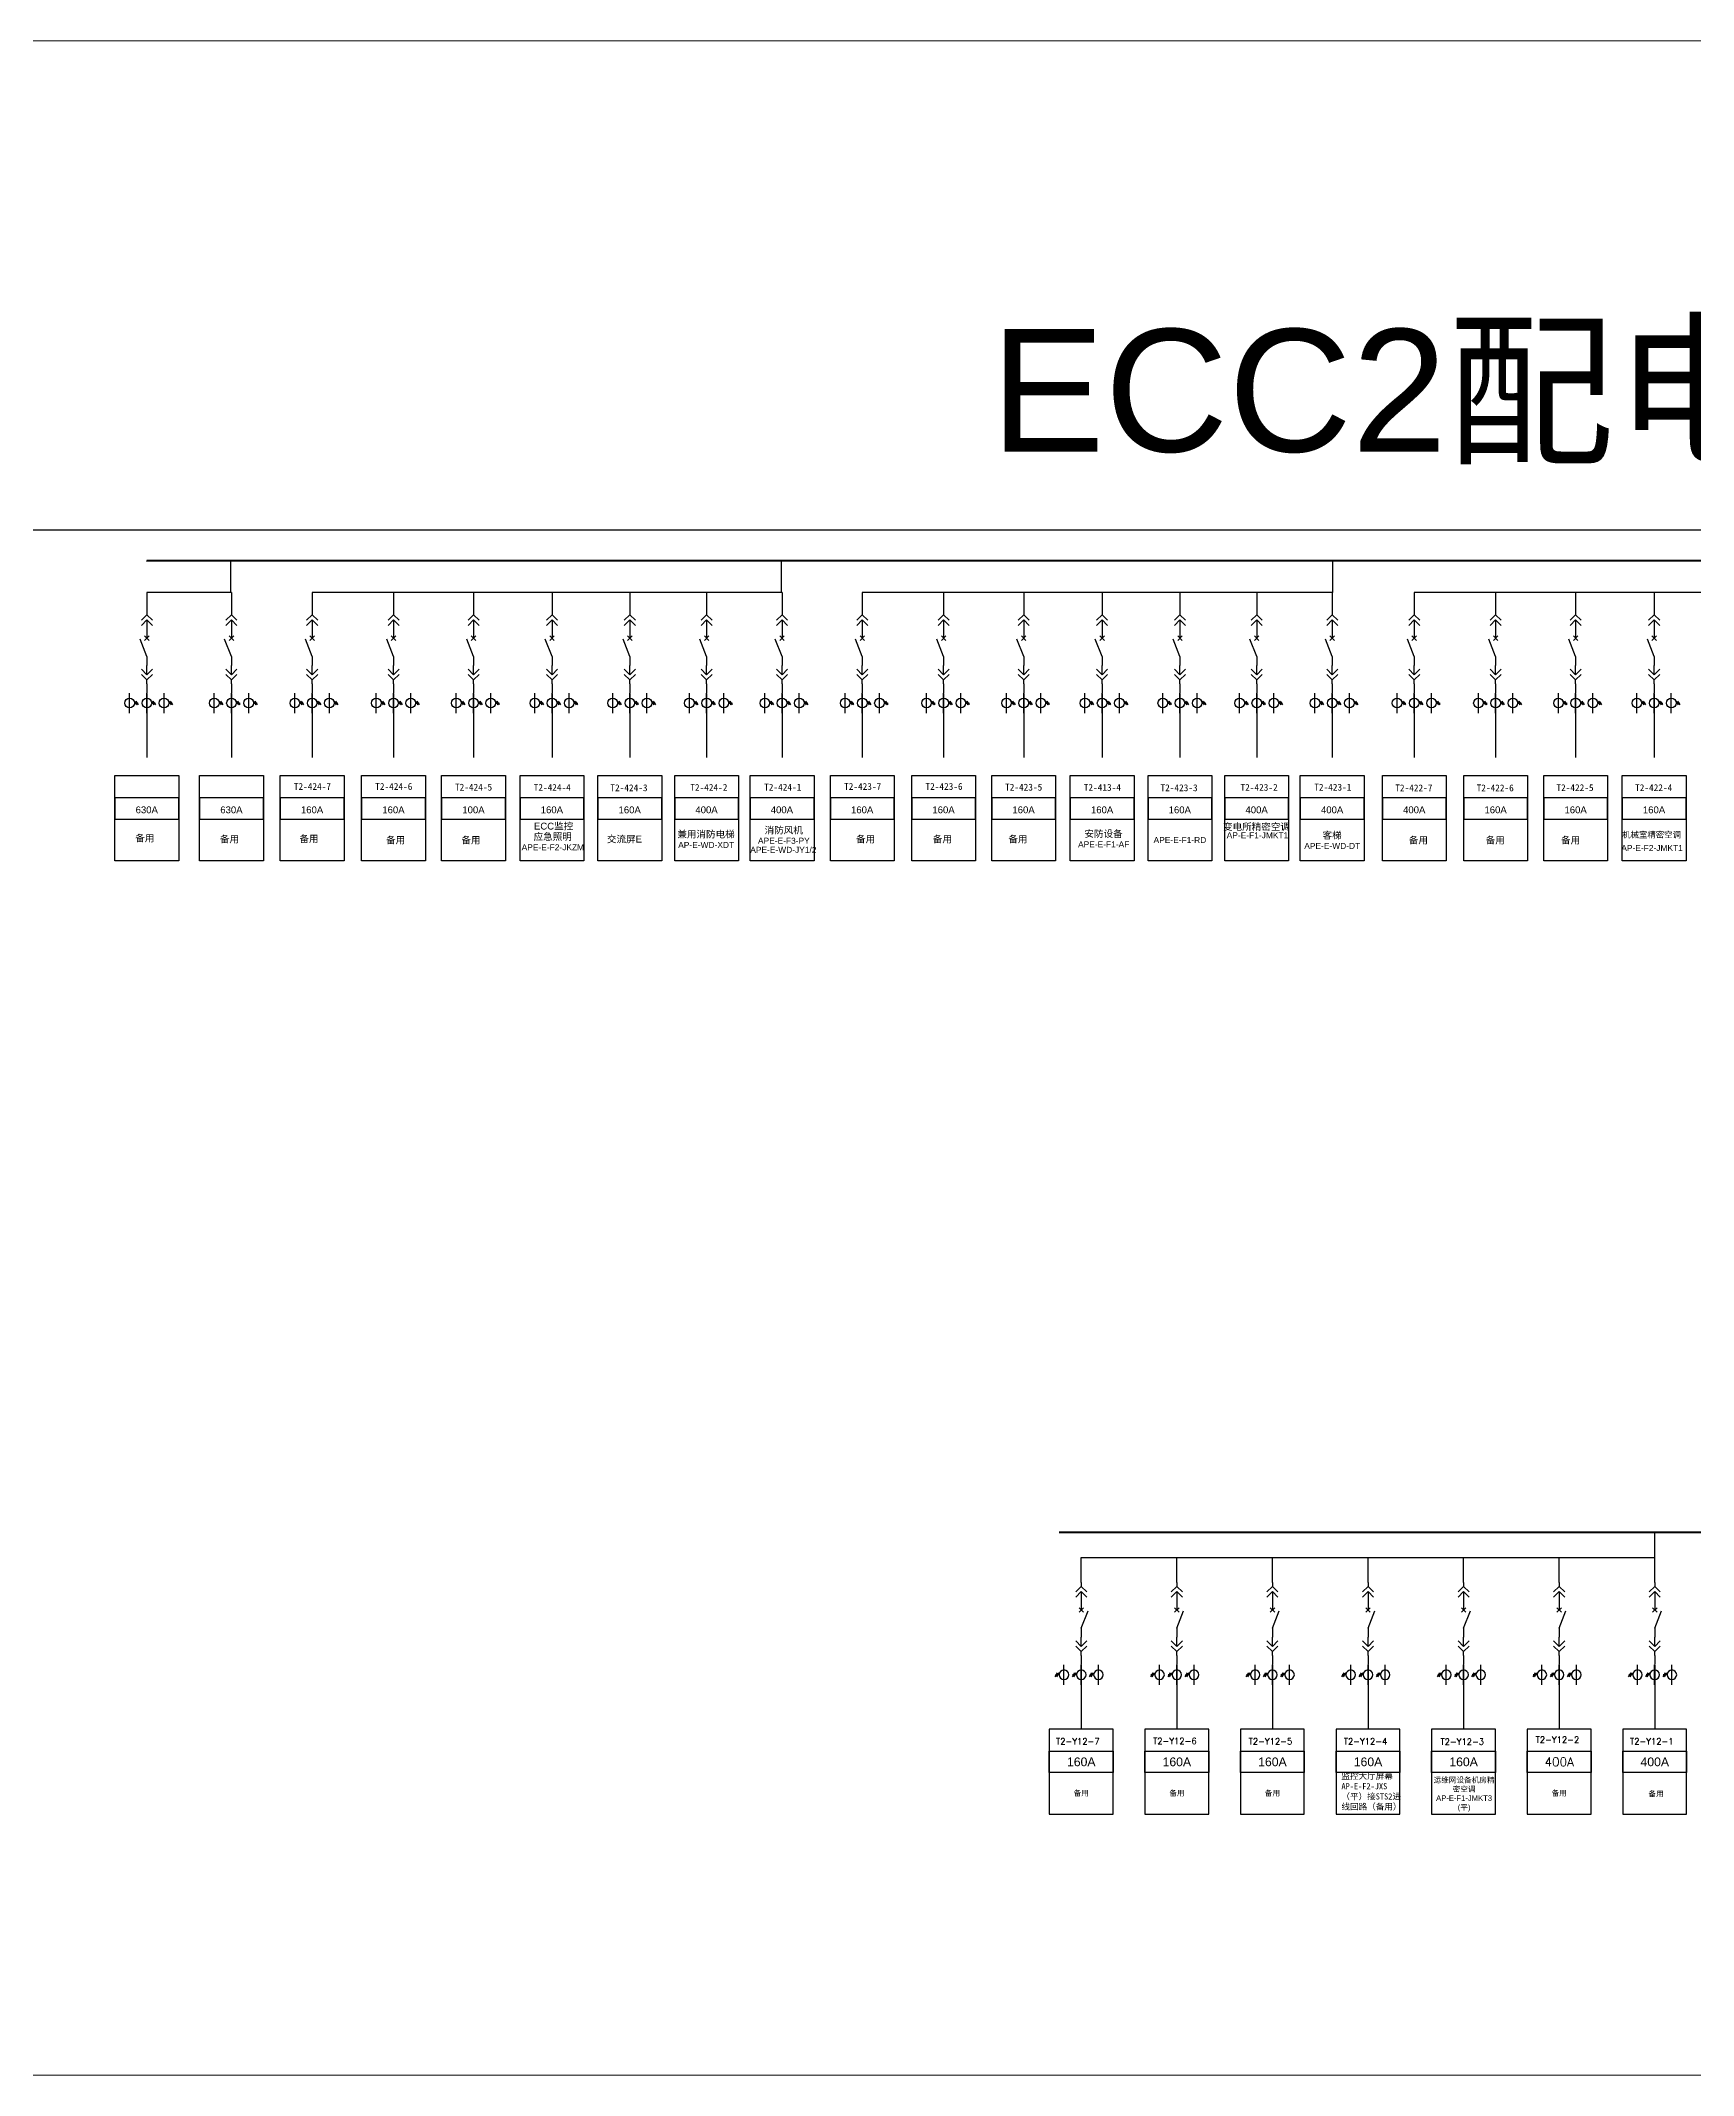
# Model space of a CAD drawing. Header units: millimetres. Extents: x -3460 to -460, y 6070 to 9130.
# Drawn here: x -1710.9 to -1576, y 8706.8 to 8872.8 of the extents above; entities that cross this region are included whole.
import ezdxf
from ezdxf.enums import TextEntityAlignment as Align

# ---------------------------------------------------------------- set-up
doc = ezdxf.new("R2010")
doc.units = ezdxf.units.MM
doc.header["$LTSCALE"] = 1000
doc.header["$MEASUREMENT"] = 0
doc.layers.add('MiniCADLayer', color=7, linetype='Continuous', lineweight=20)
doc.styles.add('_txtstyle_0.50_0_0', font='txt.shx', dxfattribs={"height": 0.5, "bigfont": 'hztxt.shx'})
doc.styles.add('_txtstyle_0.56_0_0', font='simsun.ttc', dxfattribs={"height": 0.556875})
doc.styles.add('_txtstyle_0.71_0_0', font='txt.shx', dxfattribs={"height": 0.7128, "bigfont": 'hztxt.shx'})
doc.styles.get("Standard").update_dxf_attribs({"font": 'arial.ttf'})

# ---------------------------------------------------------------- blocks, each defined once
blk = doc.blocks.new('DYDQAA03')
at = {"color": 0}
for points in [[(0, 0), (0, -1.5)], [(-2.12, -3.62), (0, -1.5)], [(-2.12, -5.62), (0, -3.5)], [(2.12, -3.62), (0, -1.5)], [(2.12, -5.62), (0, -3.5)], [(0, -3.5), (0, -7)]]:
    blk.add_lwpolyline(points, dxfattribs=at)
blk = doc.blocks.new('DYDQAA09')
at = {"color": 0}
blk.add_lwpolyline([(0, 0), (0, -3.5)], dxfattribs=at)
blk.add_lwpolyline([(0, 0), (0, -3.5)], dxfattribs=at)
blk.add_lwpolyline([(0, 0), (0, -3.5)], dxfattribs=at)
blk.add_lwpolyline([(0, 0), (0, -3.5)], dxfattribs=at)
blk.add_lwpolyline([(0, 0), (0, -3.5)], dxfattribs=at)
blk.add_lwpolyline([(0, 0), (0, -3.5)], dxfattribs=at)
blk.add_lwpolyline([(0, 0), (0, -3.5)], dxfattribs=at)
blk.add_lwpolyline([(0, 0), (0, -3.5)], dxfattribs=at)
blk.add_lwpolyline([(0, 0), (0, -3.5)], dxfattribs=at)
blk = doc.blocks.new('DYDQ0201')
at = {"color": 0}
for points in [[(0.86, -0.86), (-0.86, 0.86)], [(-0.86, -0.86), (0.86, 0.86)], [(0, -7), (-2.61, -0.37)]]:
    blk.add_lwpolyline(points, dxfattribs=at)
blk = doc.blocks.new('DYDQAA04')
at = {"color": 0}
for points in [[(0, -3.5), (0, 0)], [(-2.12, -1.38), (0, -3.5)], [(-2.12, -3.38), (0, -5.5)], [(2.12, -1.38), (0, -3.5)], [(2.12, -3.38), (0, -5.5)], [(0, -7), (0, -5.5)]]:
    blk.add_lwpolyline(points, dxfattribs=at)
blk = doc.blocks.new('DYDQAA05')
at = {"color": 0}
blk.add_lwpolyline([(0, 0), (0, -7)], dxfattribs=at)
blk = doc.blocks.new('A$C03DD39B5')
for p, q in [((417, 475), (283, 392)), ((417, 422), (283, 339)), ((350, 333), (350, 467))]:
    blk.add_line(p, q)
blk.add_lwpolyline([(700, 167), (0, 167)])
blk.add_circle((350, 167), 167)

msp = doc.modelspace()

# ---------------------------------------------------------------- linework, layer by layer
at = {"color": 6, "lineweight": 30, "ltscale": 0.005884}
msp.add_line((-1917.74, 8832.91, -4888.34), (-1514.43, 8832.91, -4888.34), dxfattribs=at)
for p, q in [((-1695.36, 8827.79, 3480.17), (-1695.36, 8830.37, 4863.45)), ((-1650.43, 8827.79, 3480.17), (-1650.43, 8830.37, 4863.45)), ((-1605.45, 8827.79, 3480.17), (-1605.45, 8830.37, 4863.45)), ((-1695.32, 8827.79, 3480.17), (-1702.22, 8827.79, 3480.17)), ((-1650.39, 8827.79, 3480.17), (-1688.73, 8827.79, 3480.17)), ((-1605.49, 8827.79, 3480.17), (-1643.84, 8827.79, 3480.17)), ((-1560.45, 8827.79, 3480.17), (-1598.8, 8827.79, 3480.17)), ((-1702.22, 8819.55, -230.85), (-1702.22, 8817.91, -230.85)), ((-1695.32, 8819.55, 5681.39), (-1695.32, 8817.91, 5681.39)), ((-1688.73, 8819.55, 5681.39), (-1688.73, 8817.91, 5681.39)), ((-1682.09, 8819.55, 5681.39), (-1682.09, 8817.91, 5681.39)), ((-1675.56, 8819.55, 5681.39), (-1675.56, 8817.91, 5681.39)), ((-1669.16, 8819.55, 5681.39), (-1669.16, 8817.91, 5681.39)), ((-1662.81, 8819.55, 5681.39), (-1662.81, 8817.91, 5681.39)), ((-1656.54, 8819.55, 5681.39), (-1656.54, 8817.91, 5681.39)), ((-1650.39, 8819.55, 5681.39), (-1650.39, 8817.91, 5681.39)), ((-1643.84, 8819.55, 5681.39), (-1643.84, 8817.91, 5681.39)), ((-1637.2, 8819.55, 5681.39), (-1637.2, 8817.91, 5681.39)), ((-1630.67, 8819.55, 5681.39), (-1630.67, 8817.91, 5681.39)), ((-1624.27, 8819.55, 5681.39), (-1624.27, 8817.91, 5681.39)), ((-1617.92, 8819.55, 5681.39), (-1617.92, 8817.91, 5681.39)), ((-1611.65, 8819.55, 5681.39), (-1611.65, 8817.91, 5681.39)), ((-1605.49, 8819.55, 5681.39), (-1605.49, 8817.91, 5681.39)), ((-1598.8, 8819.55, 5681.39), (-1598.8, 8817.91, 5681.39)), ((-1592.16, 8819.55, 5681.39), (-1592.16, 8817.91, 5681.39)), ((-1585.63, 8819.55, 5681.39), (-1585.63, 8817.91, 5681.39)), ((-1579.22, 8819.55, 5681.39), (-1579.22, 8817.91, 5681.39)), ((-1702.22, 8817.91, -230.85), (-1702.22, 8814.34, -230.85)), ((-1695.32, 8817.91, 5681.39), (-1695.32, 8814.34, 5681.39)), ((-1688.73, 8817.91, 5681.39), (-1688.73, 8814.34, 5681.39)), ((-1682.09, 8817.91, 5681.39), (-1682.09, 8814.34, 5681.39)), ((-1675.56, 8817.91, 5681.39), (-1675.56, 8814.34, 5681.39)), ((-1669.16, 8817.91, 5681.39), (-1669.16, 8814.34, 5681.39)), ((-1662.81, 8817.91, 5681.39), (-1662.81, 8814.34, 5681.39)), ((-1656.54, 8817.91, 5681.39), (-1656.54, 8814.34, 5681.39)), ((-1650.39, 8817.91, 5681.39), (-1650.39, 8814.34, 5681.39)), ((-1643.84, 8817.91, 5681.39), (-1643.84, 8814.34, 5681.39)), ((-1637.2, 8817.91, 5681.39), (-1637.2, 8814.34, 5681.39)), ((-1630.67, 8817.91, 5681.39), (-1630.67, 8814.34, 5681.39)), ((-1624.27, 8817.91, 5681.39), (-1624.27, 8814.34, 5681.39)), ((-1617.92, 8817.91, 5681.39), (-1617.92, 8814.34, 5681.39)), ((-1611.65, 8817.91, 5681.39), (-1611.65, 8814.34, 5681.39)), ((-1605.49, 8817.91, 5681.39), (-1605.49, 8814.34, 5681.39)), ((-1598.8, 8817.91, 5681.39), (-1598.8, 8814.34, 5681.39)), ((-1592.16, 8817.91, 5681.39), (-1592.16, 8814.34, 5681.39)), ((-1585.63, 8817.91, 5681.39), (-1585.63, 8814.34, 5681.39)), ((-1579.22, 8817.91, 5681.39), (-1579.22, 8814.34, 5681.39)), ((-1579.17, 8747.02, -3091.03), (-1579.17, 8751.09, -1707.75)), ((-1625.97, 8749.05, 1750.46), (-1618.17, 8749.05, 1058.81)), ((-1625.97, 8747.02, 1750.46), (-1625.97, 8749.05, 1750.46)), ((-1618.17, 8749.05, 1058.81), (-1610.37, 8749.05, 367.17)), ((-1618.17, 8747.02, 1058.81), (-1618.17, 8749.05, 1058.81)), ((-1610.37, 8749.05, 367.17), (-1602.57, 8749.05, -324.47)), ((-1610.37, 8747.02, 367.17), (-1610.37, 8749.05, 367.17)), ((-1602.57, 8749.05, -324.47), (-1594.77, 8749.05, -1016.11)), ((-1602.57, 8747.02, -324.47), (-1602.57, 8749.05, -324.47)), ((-1594.77, 8749.05, -1016.11), (-1586.97, 8749.05, -1707.75)), ((-1594.77, 8747.02, -1016.11), (-1594.77, 8749.05, -1016.11)), ((-1586.97, 8749.05, -1707.75), (-1579.17, 8749.05, -2399.39)), ((-1586.97, 8747.02, -1707.75), (-1586.97, 8749.05, -1707.75)), ((-1625.97, 8740.27, 3951.68), (-1625.97, 8738.63, 3951.68)), ((-1618.17, 8740.27, 3260.04), (-1618.17, 8738.63, 3260.04)), ((-1610.37, 8740.27, 2568.4), (-1610.37, 8738.63, 2568.4)), ((-1602.57, 8740.27, 1876.76), (-1602.57, 8738.63, 1876.76)), ((-1594.77, 8740.27, 1185.11), (-1594.77, 8738.63, 1185.11)), ((-1586.97, 8740.27, 493.47), (-1586.97, 8738.63, 493.47)), ((-1579.17, 8740.27, -889.81), (-1579.17, 8738.63, -889.81)), ((-1625.97, 8738.63, 3951.68), (-1625.97, 8735.06, 3951.68)), ((-1618.17, 8738.63, 3260.04), (-1618.17, 8735.06, 3260.04)), ((-1610.37, 8738.63, 2568.4), (-1610.37, 8735.06, 2568.4)), ((-1602.57, 8738.63, 1876.76), (-1602.57, 8735.06, 1876.76)), ((-1594.77, 8738.63, 1185.11), (-1594.77, 8735.06, 1185.11)), ((-1586.97, 8738.63, 493.47), (-1586.97, 8735.06, 493.47)), ((-1579.17, 8738.63, -889.81), (-1579.17, 8735.06, -889.81))]:
    msp.add_line(p, q)
at = {"color": 1, "lineweight": 40}
msp.add_line((-1520.18, 8751.09, -1707.75), (-1627.78, 8751.09, -1707.75), dxfattribs=at)
at = {"color": 1, "lineweight": 13, "ltscale": 0.001071}
msp.add_lwpolyline([(-1960.24, 8872.81), (-1467.45, 8872.81), (-1467.45, 8706.81), (-1960.24, 8706.81)], close=True, dxfattribs=at)
at = {"color": 1, "lineweight": 40, "ltscale": 100, "elevation": 4863.45}
msp.add_lwpolyline([(-1504.09, 8830.37), (-1702.22, 8830.37), (-1702.22, 8830.37)], dxfattribs=at)
for points, elevation in [([(-1704.83, 8812.85), (-1699.62, 8812.85), (-1699.62, 8805.9), (-1704.83, 8805.9)], -1048.79), ([(-1697.92, 8812.85), (-1692.71, 8812.85), (-1692.71, 8805.9), (-1697.92, 8805.9)], 4863.45), ([(-1691.34, 8812.85), (-1686.13, 8812.85), (-1686.13, 8805.9), (-1691.34, 8805.9)], 4863.45), ([(-1684.7, 8812.85), (-1679.49, 8812.85), (-1679.49, 8805.9), (-1684.7, 8805.9)], 4863.45), ([(-1678.17, 8812.85), (-1672.96, 8812.85), (-1672.96, 8805.9), (-1678.17, 8805.9)], 4863.45), ([(-1671.77, 8812.85), (-1666.56, 8812.85), (-1666.56, 8805.9), (-1671.77, 8805.9)], 4863.45), ([(-1665.42, 8812.85), (-1660.21, 8812.85), (-1660.21, 8805.9), (-1665.42, 8805.9)], 4863.45), ([(-1659.15, 8812.85), (-1653.94, 8812.85), (-1653.94, 8805.9), (-1659.15, 8805.9)], 4863.45), ([(-1652.99, 8812.85), (-1647.78, 8812.85), (-1647.78, 8805.9), (-1652.99, 8805.9)], 4863.45), ([(-1646.44, 8812.85), (-1641.24, 8812.85), (-1641.24, 8805.9), (-1646.44, 8805.9)], 4863.45), ([(-1639.81, 8812.85), (-1634.6, 8812.85), (-1634.6, 8805.9), (-1639.81, 8805.9)], 4863.45), ([(-1633.28, 8812.85), (-1628.07, 8812.85), (-1628.07, 8805.9), (-1633.28, 8805.9)], 4863.45), ([(-1626.87, 8812.85), (-1621.66, 8812.85), (-1621.66, 8805.9), (-1626.87, 8805.9)], 4863.45), ([(-1620.52, 8812.85), (-1615.31, 8812.85), (-1615.31, 8805.9), (-1620.52, 8805.9)], 4863.45), ([(-1614.25, 8812.85), (-1609.05, 8812.85), (-1609.05, 8805.9), (-1614.25, 8805.9)], 4863.45), ([(-1608.1, 8812.85), (-1602.89, 8812.85), (-1602.89, 8805.9), (-1608.1, 8805.9)], 4863.45), ([(-1601.4, 8812.85), (-1596.19, 8812.85), (-1596.19, 8805.9), (-1601.4, 8805.9)], 4863.45), ([(-1594.76, 8812.85), (-1589.55, 8812.85), (-1589.55, 8805.9), (-1594.76, 8805.9)], 4863.45), ([(-1588.23, 8812.85), (-1583.02, 8812.85), (-1583.02, 8805.9), (-1588.23, 8805.9)], 4863.45), ([(-1581.83, 8812.85), (-1576.62, 8812.85), (-1576.62, 8805.9), (-1581.83, 8805.9)], 4863.45), ([(-1704.83, 8809.3), (-1699.62, 8809.3), (-1699.62, 8811.04), (-1704.83, 8811.04)], -1048.79), ([(-1697.92, 8809.3), (-1692.71, 8809.3), (-1692.71, 8811.04), (-1697.92, 8811.04)], 4863.45), ([(-1691.34, 8809.3), (-1686.13, 8809.3), (-1686.13, 8811.04), (-1691.34, 8811.04)], 4863.45), ([(-1684.7, 8809.3), (-1679.49, 8809.3), (-1679.49, 8811.04), (-1684.7, 8811.04)], 4863.45), ([(-1678.17, 8809.3), (-1672.96, 8809.3), (-1672.96, 8811.04), (-1678.17, 8811.04)], 4863.45), ([(-1671.77, 8809.3), (-1666.56, 8809.3), (-1666.56, 8811.04), (-1671.77, 8811.04)], 4863.45), ([(-1665.42, 8809.3), (-1660.21, 8809.3), (-1660.21, 8811.04), (-1665.42, 8811.04)], 4863.45), ([(-1659.15, 8809.3), (-1653.94, 8809.3), (-1653.94, 8811.04), (-1659.15, 8811.04)], 4863.45), ([(-1652.99, 8809.3), (-1647.78, 8809.3), (-1647.78, 8811.04), (-1652.99, 8811.04)], 4863.45), ([(-1646.44, 8809.3), (-1641.24, 8809.3), (-1641.24, 8811.04), (-1646.44, 8811.04)], 4863.45), ([(-1639.81, 8809.3), (-1634.6, 8809.3), (-1634.6, 8811.04), (-1639.81, 8811.04)], 4863.45), ([(-1633.28, 8809.3), (-1628.07, 8809.3), (-1628.07, 8811.04), (-1633.28, 8811.04)], 4863.45), ([(-1626.87, 8809.3), (-1621.66, 8809.3), (-1621.66, 8811.04), (-1626.87, 8811.04)], 4863.45), ([(-1620.52, 8809.3), (-1615.31, 8809.3), (-1615.31, 8811.04), (-1620.52, 8811.04)], 4863.45), ([(-1614.25, 8809.3), (-1609.05, 8809.3), (-1609.05, 8811.04), (-1614.25, 8811.04)], 4863.45), ([(-1608.1, 8809.3), (-1602.89, 8809.3), (-1602.89, 8811.04), (-1608.1, 8811.04)], 4863.45), ([(-1601.4, 8809.3), (-1596.19, 8809.3), (-1596.19, 8811.04), (-1601.4, 8811.04)], 4863.45), ([(-1594.76, 8809.3), (-1589.55, 8809.3), (-1589.55, 8811.04), (-1594.76, 8811.04)], 4863.45), ([(-1588.23, 8809.3), (-1583.02, 8809.3), (-1583.02, 8811.04), (-1588.23, 8811.04)], 4863.45), ([(-1581.83, 8809.3), (-1576.62, 8809.3), (-1576.62, 8811.04), (-1581.83, 8811.04)], 4863.45), ([(-1623.37, 8735.06), (-1628.58, 8735.06), (-1628.58, 8728.11), (-1623.37, 8728.11)], 3951.68), ([(-1615.57, 8735.06), (-1620.78, 8735.06), (-1620.78, 8728.11), (-1615.57, 8728.11)], 3260.04), ([(-1607.77, 8735.06), (-1612.98, 8735.06), (-1612.98, 8728.11), (-1607.77, 8728.11)], 2568.4), ([(-1599.97, 8735.06), (-1605.18, 8735.06), (-1605.18, 8728.11), (-1599.97, 8728.11)], 1876.76), ([(-1592.17, 8735.06), (-1597.38, 8735.06), (-1597.38, 8728.11), (-1592.17, 8728.11)], 1185.11), ([(-1584.37, 8735.06), (-1589.58, 8735.06), (-1589.58, 8728.11), (-1584.37, 8728.11)], 493.47), ([(-1576.57, 8735.06), (-1581.78, 8735.06), (-1581.78, 8728.11), (-1576.57, 8728.11)], -889.81), ([(-1623.37, 8731.51), (-1628.58, 8731.51), (-1628.58, 8733.25), (-1623.37, 8733.25)], 3951.68), ([(-1615.57, 8731.51), (-1620.78, 8731.51), (-1620.78, 8733.25), (-1615.57, 8733.25)], 3260.04), ([(-1607.77, 8731.51), (-1612.98, 8731.51), (-1612.98, 8733.25), (-1607.77, 8733.25)], 2568.4), ([(-1599.97, 8731.51), (-1605.18, 8731.51), (-1605.18, 8733.25), (-1599.97, 8733.25)], 1876.76), ([(-1592.17, 8731.51), (-1597.38, 8731.51), (-1597.38, 8733.25), (-1592.17, 8733.25)], 1185.11), ([(-1584.37, 8731.51), (-1589.58, 8731.51), (-1589.58, 8733.25), (-1584.37, 8733.25)], 493.47), ([(-1576.57, 8731.51), (-1581.78, 8731.51), (-1581.78, 8733.25), (-1576.57, 8733.25)], -889.81)]:
    msp.add_lwpolyline(points, close=True, dxfattribs=dict(elevation=elevation))
at = {"layer": 'MiniCADLayer', "color": 1, "ltscale": 0.408675, "true_color": 0xff0000}
msp.add_line((-1624.27, 8805.9, 4863.45), (-1624.34, 8805.9), dxfattribs=at)
at = {"layer": 'MiniCADLayer', "color": 7, "ltscale": 2.222945}
msp.add_line((-1611.65, 8805.9, 4863.45), (-1612.21, 8805.9), dxfattribs=at)

# ---------------------------------------------------------------- block references
at = {"yscale": 0.2128962921302706, "zscale": 0.2128962921302706}
for name, p, xscale in [('DYDQAA05', (-1702.22, 8827.79, -2432.07), 0.2128962921302706), ('DYDQAA05', (-1695.32, 8827.79, 3480.17), 0.2128962921302706), ('DYDQAA05', (-1688.73, 8827.79, 3480.17), 0.2128962921302706), ('DYDQAA05', (-1682.09, 8827.79, 3480.17), 0.2128962921302706), ('DYDQAA05', (-1675.56, 8827.79, 3480.17), 0.2128962921302706), ('DYDQAA05', (-1669.16, 8827.79, 3480.17), 0.2128962921302706), ('DYDQAA05', (-1662.81, 8827.79, 3480.17), 0.2128962921302706), ('DYDQAA05', (-1656.54, 8827.79, 3480.17), 0.2128962921302706), ('DYDQAA05', (-1650.39, 8827.79, 3480.17), 0.2128962921302706), ('DYDQAA05', (-1643.84, 8827.79, 3480.17), 0.2128962921302706), ('DYDQAA05', (-1637.2, 8827.79, 3480.17), 0.2128962921302706), ('DYDQAA05', (-1630.67, 8827.79, 3480.17), 0.2128962921302706), ('DYDQAA05', (-1624.27, 8827.79, 3480.17), 0.2128962921302706), ('DYDQAA05', (-1617.92, 8827.79, 3480.17), 0.2128962921302706), ('DYDQAA05', (-1611.65, 8827.79, 3480.17), 0.2128962921302706), ('DYDQAA05', (-1605.49, 8827.79, 3480.17), 0.2128962921302706), ('DYDQAA05', (-1598.8, 8827.79, 3480.17), 0.2128962921302706), ('DYDQAA05', (-1592.16, 8827.79, 3480.17), 0.2128962921302706), ('DYDQAA05', (-1585.63, 8827.79, 3480.17), 0.2128962921302706), ('DYDQAA05', (-1579.22, 8827.79, 3480.17), 0.2128962921302706), ('DYDQAA03', (-1702.22, 8826.3, -2432.07), 0.2128962921302706), ('DYDQAA09', (-1702.22, 8824.81, -2432.07), 0.2128962921302706), ('DYDQAA03', (-1695.32, 8826.3, 3480.17), 0.2128962921302706), ('DYDQAA09', (-1695.32, 8824.81, 3480.17), 0.2128962921302706), ('DYDQAA03', (-1688.73, 8826.3, 3480.17), 0.2128962921302706), ('DYDQAA09', (-1688.73, 8824.81, 3480.17), 0.2128962921302706), ('DYDQAA03', (-1682.09, 8826.3, 3480.17), 0.2128962921302706), ('DYDQAA09', (-1682.09, 8824.81, 3480.17), 0.2128962921302706), ('DYDQAA03', (-1675.56, 8826.3, 3480.17), 0.2128962921302706), ('DYDQAA09', (-1675.56, 8824.81, 3480.17), 0.2128962921302706), ('DYDQAA03', (-1669.16, 8826.3, 3480.17), 0.2128962921302706), ('DYDQAA09', (-1669.16, 8824.81, 3480.17), 0.2128962921302706), ('DYDQAA03', (-1662.81, 8826.3, 3480.17), 0.2128962921302706), ('DYDQAA09', (-1662.81, 8824.81, 3480.17), 0.2128962921302706), ('DYDQAA03', (-1656.54, 8826.3, 3480.17), 0.2128962921302706), ('DYDQAA09', (-1656.54, 8824.81, 3480.17), 0.2128962921302706), ('DYDQAA03', (-1650.39, 8826.3, 3480.17), 0.2128962921302706), ('DYDQAA09', (-1650.39, 8824.81, 3480.17), 0.2128962921302706), ('DYDQAA03', (-1643.84, 8826.3, 3480.17), 0.2128962921302706), ('DYDQAA09', (-1643.84, 8824.81, 3480.17), 0.2128962921302706), ('DYDQAA03', (-1637.2, 8826.3, 3480.17), 0.2128962921302706), ('DYDQAA09', (-1637.2, 8824.81, 3480.17), 0.2128962921302706), ('DYDQAA03', (-1630.67, 8826.3, 3480.17), 0.2128962921302706), ('DYDQAA09', (-1630.67, 8824.81, 3480.17), 0.2128962921302706), ('DYDQAA03', (-1624.27, 8826.3, 3480.17), 0.2128962921302706), ('DYDQAA09', (-1624.27, 8824.81, 3480.17), 0.2128962921302706), ('DYDQAA03', (-1617.92, 8826.3, 3480.17), 0.2128962921302706), ('DYDQAA09', (-1617.92, 8824.81, 3480.17), 0.2128962921302706), ('DYDQAA03', (-1611.65, 8826.3, 3480.17), 0.2128962921302706), ('DYDQAA09', (-1611.65, 8824.81, 3480.17), 0.2128962921302706), ('DYDQAA03', (-1605.49, 8826.3, 3480.17), 0.2128962921302706), ('DYDQAA09', (-1605.49, 8824.81, 3480.17), 0.2128962921302706), ('DYDQAA03', (-1598.8, 8826.3, 3480.17), 0.2128962921302706), ('DYDQAA09', (-1598.8, 8824.81, 3480.17), 0.2128962921302706), ('DYDQAA03', (-1592.16, 8826.3, 3480.17), 0.2128962921302706), ('DYDQAA09', (-1592.16, 8824.81, 3480.17), 0.2128962921302706), ('DYDQAA03', (-1585.63, 8826.3, 3480.17), 0.2128962921302706), ('DYDQAA09', (-1585.63, 8824.81, 3480.17), 0.2128962921302706), ('DYDQAA03', (-1579.22, 8826.3, 3480.17), 0.2128962921302706), ('DYDQAA09', (-1579.22, 8824.81, 3480.17), 0.2128962921302706), ('DYDQ0201', (-1702.22, 8824.06, -2432.07), 0.2128962921302706), ('DYDQ0201', (-1695.32, 8824.06, 3480.17), 0.2128962921302706), ('DYDQ0201', (-1688.73, 8824.06, 3480.17), 0.2128962921302706), ('DYDQ0201', (-1682.09, 8824.06, 3480.17), 0.2128962921302706), ('DYDQ0201', (-1675.56, 8824.06, 3480.17), 0.2128962921302706), ('DYDQ0201', (-1669.16, 8824.06, 3480.17), 0.2128962921302706), ('DYDQ0201', (-1662.81, 8824.06, 3480.17), 0.2128962921302706), ('DYDQ0201', (-1656.54, 8824.06, 3480.17), 0.2128962921302706), ('DYDQ0201', (-1650.39, 8824.06, 3480.17), 0.2128962921302706), ('DYDQ0201', (-1643.84, 8824.06, 3480.17), 0.2128962921302706), ('DYDQ0201', (-1637.2, 8824.06, 3480.17), 0.2128962921302706), ('DYDQ0201', (-1630.67, 8824.06, 3480.17), 0.2128962921302706), ('DYDQ0201', (-1624.27, 8824.06, 3480.17), 0.2128962921302706), ('DYDQ0201', (-1617.92, 8824.06, 3480.17), 0.2128962921302706), ('DYDQ0201', (-1611.65, 8824.06, 3480.17), 0.2128962921302706), ('DYDQ0201', (-1605.49, 8824.06, 3480.17), 0.2128962921302706), ('DYDQ0201', (-1598.8, 8824.06, 3480.17), 0.2128962921302706), ('DYDQ0201', (-1592.16, 8824.06, 3480.17), 0.2128962921302706), ('DYDQ0201', (-1585.63, 8824.06, 3480.17), 0.2128962921302706), ('DYDQ0201', (-1579.22, 8824.06, 3480.17), 0.2128962921302706), ('DYDQAA04', (-1702.22, 8821.83, -2432.07), 0.2128962921302706), ('DYDQAA09', (-1702.22, 8822.57, -2432.07), 0.2128962921302706), ('DYDQAA04', (-1695.32, 8821.83, 3480.17), 0.2128962921302706), ('DYDQAA09', (-1695.32, 8822.57, 3480.17), 0.2128962921302706), ('DYDQAA04', (-1688.73, 8821.83, 3480.17), 0.2128962921302706), ('DYDQAA09', (-1688.73, 8822.57, 3480.17), 0.2128962921302706), ('DYDQAA04', (-1682.09, 8821.83, 3480.17), 0.2128962921302706), ('DYDQAA09', (-1682.09, 8822.57, 3480.17), 0.2128962921302706), ('DYDQAA04', (-1675.56, 8821.83, 3480.17), 0.2128962921302706), ('DYDQAA09', (-1675.56, 8822.57, 3480.17), 0.2128962921302706), ('DYDQAA04', (-1669.16, 8821.83, 3480.17), 0.2128962921302706), ('DYDQAA09', (-1669.16, 8822.57, 3480.17), 0.2128962921302706), ('DYDQAA04', (-1662.81, 8821.83, 3480.17), 0.2128962921302706), ('DYDQAA09', (-1662.81, 8822.57, 3480.17), 0.2128962921302706), ('DYDQAA04', (-1656.54, 8821.83, 3480.17), 0.2128962921302706), ('DYDQAA09', (-1656.54, 8822.57, 3480.17), 0.2128962921302706), ('DYDQAA04', (-1650.39, 8821.83, 3480.17), 0.2128962921302706), ('DYDQAA09', (-1650.39, 8822.57, 3480.17), 0.2128962921302706), ('DYDQAA04', (-1643.84, 8821.83, 3480.17), 0.2128962921302706), ('DYDQAA09', (-1643.84, 8822.57, 3480.17), 0.2128962921302706), ('DYDQAA04', (-1637.2, 8821.83, 3480.17), 0.2128962921302706), ('DYDQAA09', (-1637.2, 8822.57, 3480.17), 0.2128962921302706), ('DYDQAA04', (-1630.67, 8821.83, 3480.17), 0.2128962921302706), ('DYDQAA09', (-1630.67, 8822.57, 3480.17), 0.2128962921302706), ('DYDQAA04', (-1624.27, 8821.83, 3480.17), 0.2128962921302706), ('DYDQAA09', (-1624.27, 8822.57, 3480.17), 0.2128962921302706), ('DYDQAA04', (-1617.92, 8821.83, 3480.17), 0.2128962921302706), ('DYDQAA09', (-1617.92, 8822.57, 3480.17), 0.2128962921302706), ('DYDQAA04', (-1611.65, 8821.83, 3480.17), 0.2128962921302706), ('DYDQAA09', (-1611.65, 8822.57, 3480.17), 0.2128962921302706), ('DYDQAA04', (-1605.49, 8821.83, 3480.17), 0.2128962921302706), ('DYDQAA09', (-1605.49, 8822.57, 3480.17), 0.2128962921302706), ('DYDQAA04', (-1598.8, 8821.83, 3480.17), 0.2128962921302706), ('DYDQAA09', (-1598.8, 8822.57, 3480.17), 0.2128962921302706), ('DYDQAA04', (-1592.16, 8821.83, 3480.17), 0.2128962921302706), ('DYDQAA09', (-1592.16, 8822.57, 3480.17), 0.2128962921302706), ('DYDQAA04', (-1585.63, 8821.83, 3480.17), 0.2128962921302706), ('DYDQAA09', (-1585.63, 8822.57, 3480.17), 0.2128962921302706), ('DYDQAA04', (-1579.22, 8821.83, 3480.17), 0.2128962921302706), ('DYDQAA09', (-1579.22, 8822.57, 3480.17), 0.2128962921302706), ('DYDQAA09', (-1702.22, 8820.34, -2432.07), 0.2128962921302706), ('DYDQAA09', (-1695.32, 8820.34, 3480.17), 0.2128962921302706), ('DYDQAA09', (-1688.73, 8820.34, 3480.17), 0.2128962921302706), ('DYDQAA09', (-1682.09, 8820.34, 3480.17), 0.2128962921302706), ('DYDQAA09', (-1675.56, 8820.34, 3480.17), 0.2128962921302706), ('DYDQAA09', (-1669.16, 8820.34, 3480.17), 0.2128962921302706), ('DYDQAA09', (-1662.81, 8820.34, 3480.17), 0.2128962921302706), ('DYDQAA09', (-1656.54, 8820.34, 3480.17), 0.2128962921302706), ('DYDQAA09', (-1650.39, 8820.34, 3480.17), 0.2128962921302706), ('DYDQAA09', (-1643.84, 8820.34, 3480.17), 0.2128962921302706), ('DYDQAA09', (-1637.2, 8820.34, 3480.17), 0.2128962921302706), ('DYDQAA09', (-1630.67, 8820.34, 3480.17), 0.2128962921302706), ('DYDQAA09', (-1624.27, 8820.34, 3480.17), 0.2128962921302706), ('DYDQAA09', (-1617.92, 8820.34, 3480.17), 0.2128962921302706), ('DYDQAA09', (-1611.65, 8820.34, 3480.17), 0.2128962921302706), ('DYDQAA09', (-1605.49, 8820.34, 3480.17), 0.2128962921302706), ('DYDQAA09', (-1598.8, 8820.34, 3480.17), 0.2128962921302706), ('DYDQAA09', (-1592.16, 8820.34, 3480.17), 0.2128962921302706), ('DYDQAA09', (-1585.63, 8820.34, 3480.17), 0.2128962921302706), ('DYDQAA09', (-1579.22, 8820.34, 3480.17), 0.2128962921302706), ('DYDQAA03', (-1625.97, 8747.02, 1750.46), -0.2128962921302706), ('DYDQAA03', (-1618.17, 8747.02, 1058.81), -0.2128962921302706), ('DYDQAA03', (-1610.37, 8747.02, 367.17), -0.2128962921302706), ('DYDQAA03', (-1602.57, 8747.02, -324.47), -0.2128962921302706), ('DYDQAA03', (-1594.77, 8747.02, -1016.11), -0.2128962921302706), ('DYDQAA03', (-1586.97, 8747.02, -1707.75), -0.2128962921302706), ('DYDQAA03', (-1579.17, 8747.02, -3091.03), -0.2128962921302706), ('DYDQAA09', (-1625.97, 8745.53, 1750.46), -0.2128962921302706), ('DYDQAA09', (-1618.17, 8745.53, 1058.81), -0.2128962921302706), ('DYDQAA09', (-1610.37, 8745.53, 367.17), -0.2128962921302706), ('DYDQAA09', (-1602.57, 8745.53, -324.47), -0.2128962921302706), ('DYDQAA09', (-1594.77, 8745.53, -1016.11), -0.2128962921302706), ('DYDQAA09', (-1586.97, 8745.53, -1707.75), -0.2128962921302706), ('DYDQAA09', (-1579.17, 8745.53, -3091.03), -0.2128962921302706), ('DYDQ0201', (-1625.97, 8744.78, 1750.46), -0.2128962921302706), ('DYDQ0201', (-1618.17, 8744.78, 1058.81), -0.2128962921302706), ('DYDQ0201', (-1610.37, 8744.78, 367.17), -0.2128962921302706), ('DYDQ0201', (-1602.57, 8744.78, -324.47), -0.2128962921302706), ('DYDQ0201', (-1594.77, 8744.78, -1016.11), -0.2128962921302706), ('DYDQ0201', (-1586.97, 8744.78, -1707.75), -0.2128962921302706), ('DYDQ0201', (-1579.17, 8744.78, -3091.03), -0.2128962921302706), ('DYDQAA04', (-1625.97, 8742.55, 1750.46), -0.2128962921302706), ('DYDQAA09', (-1625.97, 8743.29, 1750.46), -0.2128962921302706), ('DYDQAA04', (-1618.17, 8742.55, 1058.81), -0.2128962921302706), ('DYDQAA09', (-1618.17, 8743.29, 1058.81), -0.2128962921302706), ('DYDQAA04', (-1610.37, 8742.55, 367.17), -0.2128962921302706), ('DYDQAA09', (-1610.37, 8743.29, 367.17), -0.2128962921302706), ('DYDQAA04', (-1602.57, 8742.55, -324.47), -0.2128962921302706), ('DYDQAA09', (-1602.57, 8743.29, -324.47), -0.2128962921302706), ('DYDQAA04', (-1594.77, 8742.55, -1016.11), -0.2128962921302706), ('DYDQAA09', (-1594.77, 8743.29, -1016.11), -0.2128962921302706), ('DYDQAA04', (-1586.97, 8742.55, -1707.75), -0.2128962921302706), ('DYDQAA09', (-1586.97, 8743.29, -1707.75), -0.2128962921302706), ('DYDQAA04', (-1579.17, 8742.55, -3091.03), -0.2128962921302706), ('DYDQAA09', (-1579.17, 8743.29, -3091.03), -0.2128962921302706), ('DYDQAA09', (-1625.97, 8741.06, 1750.46), -0.2128962921302706), ('DYDQAA09', (-1618.17, 8741.06, 1058.81), -0.2128962921302706), ('DYDQAA09', (-1610.37, 8741.06, 367.17), -0.2128962921302706), ('DYDQAA09', (-1602.57, 8741.06, -324.47), -0.2128962921302706), ('DYDQAA09', (-1594.77, 8741.06, -1016.11), -0.2128962921302706), ('DYDQAA09', (-1586.97, 8741.06, -1707.75), -0.2128962921302706), ('DYDQAA09', (-1579.17, 8741.06, -3091.03), -0.2128962921302706)]:
    msp.add_blockref(name, p, dxfattribs=dict(at, xscale=xscale))
at = {"linetype": 'Continuous', "yscale": 0.00233888397733859, "zscale": 0.00233888397733859}
for p, xscale, rotation in [((-1704.02, 8819.59, -230.85), 0.00233888397733859, 270), ((-1702.61, 8819.59, -230.85), 0.00233888397733859, 270), ((-1701.21, 8819.59, -230.85), 0.00233888397733859, 270), ((-1697.11, 8819.59, 5681.39), 0.00233888397733859, 270), ((-1695.71, 8819.59, 5681.39), 0.00233888397733859, 270), ((-1694.3, 8819.59, 5681.39), 0.00233888397733859, 270), ((-1690.53, 8819.59, 5681.39), 0.00233888397733859, 270), ((-1689.12, 8819.59, 5681.39), 0.00233888397733859, 270), ((-1687.72, 8819.59, 5681.39), 0.00233888397733859, 270), ((-1683.89, 8819.59, 5681.39), 0.00233888397733859, 270), ((-1682.48, 8819.59, 5681.39), 0.00233888397733859, 270), ((-1681.08, 8819.59, 5681.39), 0.00233888397733859, 270), ((-1677.36, 8819.59, 5681.39), 0.00233888397733859, 270), ((-1675.95, 8819.59, 5681.39), 0.00233888397733859, 270), ((-1674.55, 8819.59, 5681.39), 0.00233888397733859, 270), ((-1670.95, 8819.59, 5681.39), 0.00233888397733859, 270), ((-1669.55, 8819.59, 5681.39), 0.00233888397733859, 270), ((-1668.15, 8819.59, 5681.39), 0.00233888397733859, 270), ((-1664.6, 8819.59, 5681.39), 0.00233888397733859, 270), ((-1663.2, 8819.59, 5681.39), 0.00233888397733859, 270), ((-1661.8, 8819.59, 5681.39), 0.00233888397733859, 270), ((-1658.34, 8819.59, 5681.39), 0.00233888397733859, 270), ((-1656.93, 8819.59, 5681.39), 0.00233888397733859, 270), ((-1655.53, 8819.59, 5681.39), 0.00233888397733859, 270), ((-1652.18, 8819.59, 5681.39), 0.00233888397733859, 270), ((-1650.78, 8819.59, 5681.39), 0.00233888397733859, 270), ((-1649.37, 8819.59, 5681.39), 0.00233888397733859, 270), ((-1645.63, 8819.59, 5681.39), 0.00233888397733859, 270), ((-1644.23, 8819.59, 5681.39), 0.00233888397733859, 270), ((-1642.83, 8819.59, 5681.39), 0.00233888397733859, 270), ((-1638.99, 8819.59, 5681.39), 0.00233888397733859, 270), ((-1637.59, 8819.59, 5681.39), 0.00233888397733859, 270), ((-1636.19, 8819.59, 5681.39), 0.00233888397733859, 270), ((-1632.46, 8819.59, 5681.39), 0.00233888397733859, 270), ((-1631.06, 8819.59, 5681.39), 0.00233888397733859, 270), ((-1629.66, 8819.59, 5681.39), 0.00233888397733859, 270), ((-1626.06, 8819.59, 5681.39), 0.00233888397733859, 270), ((-1624.66, 8819.59, 5681.39), 0.00233888397733859, 270), ((-1623.25, 8819.59, 5681.39), 0.00233888397733859, 270), ((-1619.71, 8819.59, 5681.39), 0.00233888397733859, 270), ((-1618.31, 8819.59, 5681.39), 0.00233888397733859, 270), ((-1616.9, 8819.59, 5681.39), 0.00233888397733859, 270), ((-1613.44, 8819.59, 5681.39), 0.00233888397733859, 270), ((-1612.04, 8819.59, 5681.39), 0.00233888397733859, 270), ((-1610.64, 8819.59, 5681.39), 0.00233888397733859, 270), ((-1607.29, 8819.59, 5681.39), 0.00233888397733859, 270), ((-1605.88, 8819.59, 5681.39), 0.00233888397733859, 270), ((-1604.48, 8819.59, 5681.39), 0.00233888397733859, 270), ((-1600.59, 8819.59, 5681.39), 0.00233888397733859, 270), ((-1599.19, 8819.59, 5681.39), 0.00233888397733859, 270), ((-1597.78, 8819.59, 5681.39), 0.00233888397733859, 270), ((-1593.95, 8819.59, 5681.39), 0.00233888397733859, 270), ((-1592.55, 8819.59, 5681.39), 0.00233888397733859, 270), ((-1591.14, 8819.59, 5681.39), 0.00233888397733859, 270), ((-1587.42, 8819.59, 5681.39), 0.00233888397733859, 270), ((-1586.02, 8819.59, 5681.39), 0.00233888397733859, 270), ((-1584.61, 8819.59, 5681.39), 0.00233888397733859, 270), ((-1581.02, 8819.59, 5681.39), 0.00233888397733859, 270), ((-1579.61, 8819.59, 5681.39), 0.00233888397733859, 270), ((-1578.21, 8819.59, 5681.39), 0.00233888397733859, 270), ((-1626.99, 8740.31, 3951.68), -0.00233888397733859, 89.99999999999967), ((-1625.58, 8740.31, 3951.68), -0.00233888397733859, 89.99999999999967), ((-1624.18, 8740.31, 3951.68), -0.00233888397733859, 89.99999999999967), ((-1619.19, 8740.31, 3260.04), -0.00233888397733859, 89.99999999999967), ((-1617.78, 8740.31, 3260.04), -0.00233888397733859, 89.99999999999967), ((-1616.38, 8740.31, 3260.04), -0.00233888397733859, 89.99999999999967), ((-1611.39, 8740.31, 2568.4), -0.00233888397733859, 89.99999999999967), ((-1609.98, 8740.31, 2568.4), -0.00233888397733859, 89.99999999999967), ((-1608.58, 8740.31, 2568.4), -0.00233888397733859, 89.99999999999967), ((-1603.59, 8740.31, 1876.76), -0.00233888397733859, 89.99999999999967), ((-1602.18, 8740.31, 1876.76), -0.00233888397733859, 89.99999999999967), ((-1600.78, 8740.31, 1876.76), -0.00233888397733859, 89.99999999999967), ((-1595.79, 8740.31, 1185.11), -0.00233888397733859, 89.99999999999967), ((-1594.38, 8740.31, 1185.11), -0.00233888397733859, 89.99999999999967), ((-1592.98, 8740.31, 1185.11), -0.00233888397733859, 89.99999999999967), ((-1587.99, 8740.31, 493.47), -0.00233888397733859, 89.99999999999967), ((-1586.58, 8740.31, 493.47), -0.00233888397733859, 89.99999999999967), ((-1585.18, 8740.31, 493.47), -0.00233888397733859, 89.99999999999967), ((-1580.19, 8740.31, -889.81), -0.00233888397733859, 89.99999999999967), ((-1578.79, 8740.31, -889.81), -0.00233888397733859, 89.99999999999967), ((-1577.38, 8740.31, -889.81), -0.00233888397733859, 89.99999999999967)]:
    msp.add_blockref('A$C03DD39B5', p, dxfattribs=dict(at, xscale=xscale, rotation=rotation))

# ---------------------------------------------------------------- texts
at = {"lineweight": 0, "style": '_txtstyle_0.56_0_0'}
for s, p in [('T2-424-7', (-1688.71, 8811.69, 3480.17)), ('T2-424-6', (-1682.07, 8811.69, 3480.17)), ('T2-424-5', (-1675.56, 8811.63, 3606.47)), ('T2-424-4', (-1669.14, 8811.61, 3606.47)), ('T2-424-3', (-1662.88, 8811.58, 3606.47)), ('T2-424-2', (-1656.36, 8811.61, 3606.47)), ('T2-424-1', (-1650.33, 8811.63, 3606.47)), ('T2-423-7', (-1643.81, 8811.69, 3480.17)), ('T2-423-6', (-1637.17, 8811.69, 3480.17)), ('T2-423-5', (-1630.67, 8811.63, 3606.47)), ('T2-413-4', (-1624.25, 8811.61, 3606.47)), ('T2-423-3', (-1617.99, 8811.58, 3606.47)), ('T2-423-2', (-1611.46, 8811.61, 3606.47)), ('T2-423-1', (-1605.44, 8811.63, 3606.47)), ('T2-422-7', (-1598.83, 8811.57, 3480.17)), ('T2-422-6', (-1592.19, 8811.57, 3480.17)), ('T2-422-5', (-1585.68, 8811.59, 3606.47)), ('T2-422-4', (-1579.26, 8811.59, 3606.47))]:
    msp.add_text(s, height=0.557, dxfattribs=at).set_placement(p, align=Align.CENTER)
at = {"lineweight": 0}
for s, height, p in [('630A', 0.557, (-1702.23, 8809.78, -2432.07)), ('630A', 0.557, (-1695.32, 8809.78, 3480.17)), ('160A', 0.557, (-1688.74, 8809.78, 3480.17)), ('160A', 0.557, (-1682.1, 8809.78, 3480.17)), ('100A', 0.557, (-1675.57, 8809.78, 3480.17)), ('160A', 0.557, (-1669.17, 8809.78, 3480.17)), ('160A', 0.557, (-1662.82, 8809.78, 3480.17)), ('400A', 0.557, (-1656.55, 8809.78, 3480.17)), ('400A', 0.557, (-1650.4, 8809.78, 3480.17)), ('160A', 0.557, (-1643.85, 8809.78, 3480.17)), ('160A', 0.557, (-1637.21, 8809.78, 3480.17)), ('160A', 0.557, (-1630.68, 8809.78, 3480.17)), ('160A', 0.557, (-1624.27, 8809.78, 3480.17)), ('160A', 0.557, (-1617.93, 8809.78, 3480.17)), ('400A', 0.557, (-1611.66, 8809.78, 3480.17)), ('400A', 0.557, (-1605.5, 8809.78, 3480.17)), ('400A', 0.557, (-1598.8, 8809.78, 3480.17)), ('160A', 0.557, (-1592.16, 8809.78, 3480.17)), ('160A', 0.557, (-1585.63, 8809.78, 3480.17)), ('160A', 0.557, (-1579.23, 8809.78, 3480.17)), ('备用', 0.557, (-1702.39, 8807.47, 7317.28)), ('备用', 0.557, (-1688.99, 8807.42, 7317.28)), ('应急照明', 0.557, (-1669.1, 8807.59, 4863.45)), ('ECC监控', 0.557, (-1669.03, 8808.45, 4863.45)), ('兼用消防电梯', 0.557, (-1656.59, 8807.79, 7317.28)), ('消防风机', 0.557, (-1650.25, 8808.12, 7317.28)), ('安防设备', 0.557, (-1624.15, 8807.83, 7317.28)), ('变电所精密空调', 0.557, (-1611.67, 8808.4, 7317.28)), ('AP-E-F1-JMKT1', 0.4901, (-1611.59, 8807.74, 7317.28)), ('客梯', 0.557, (-1605.5, 8807.7, 7317.28)), ('机械室精密空调', 0.49, (-1579.43, 8807.78, 4863.45)), ('备用', 0.557, (-1695.48, 8807.39, 7317.28)), ('备用', 0.557, (-1681.92, 8807.31, 7317.28)), ('备用', 0.557, (-1675.77, 8807.31, 7317.28)), ('APE-E-F2-JKZM', 0.4901, (-1669.09, 8806.76, 4863.45)), ('交流屏E', 0.557, (-1663.25, 8807.39, 7317.28)), ('AP-E-WD-XDT', 0.4901, (-1656.58, 8806.95, 7317.28)), ('APE-E-WD-JY1/2', 0.4901, (-1650.28, 8806.55, 7317.28)), ('APE-E-F3-PY', 0.4901, (-1650.24, 8807.29, 7317.28)), ('备用', 0.557, (-1643.57, 8807.39, 7317.28)), ('备用', 0.557, (-1637.3, 8807.39, 7317.28)), ('备用', 0.557, (-1631.14, 8807.39, 7317.28)), ('APE-E-F1-AF', 0.4901, (-1624.14, 8807, 7317.28)), ('APE-E-F1-RD', 0.4901, (-1617.92, 8807.35, 7317.28)), ('APE-E-WD-DT', 0.4901, (-1605.49, 8806.87, 7317.28)), ('备用', 0.557, (-1598.46, 8807.3, 7317.28)), ('备用', 0.557, (-1592.19, 8807.3, 7317.28)), ('备用', 0.557, (-1586.04, 8807.3, 7317.28)), ('AP-E-F2-JMKT1', 0.4901, (-1579.39, 8806.7, 4863.45))]:
    msp.add_text(s, height=height, dxfattribs=at).set_placement(p, align=Align.CENTER)
at = {"color": 0, "insert": (-1633.38, 8849.28, -3096.13), "char_height": 10, "attachment_point": 1}
msp.add_mtext('ECC2配电室', dxfattribs=at)
for s, insert, char_height, width, attachment_point, style in [('T2-Y12-7', (-1628.03, 8734.31), 0.5, 3.6034, 1, '_txtstyle_0.50_0_0'), ('T2-Y12-6', (-1620.11, 8734.34), 0.5, 3.7587, 1, '_txtstyle_0.50_0_0'), ('T2-Y12-5', (-1612.31, 8734.31), 0.5, 3.2306, 1, '_txtstyle_0.50_0_0'), ('T2-Y12-4', (-1604.55, 8734.31), 0.5, 3.914, 1, '_txtstyle_0.50_0_0'), ('T2-Y12-3', (-1596.66, 8734.28), 0.5, 4.1315, 1, '_txtstyle_0.50_0_0'), ('T2-Y12-2', (-1588.89, 8734.44), 0.5, 3.6655, 1, '_txtstyle_0.50_0_0'), ('T2-Y12-1', (-1581.19, 8734.31), 0.5, 4.1315, 1, '_txtstyle_0.50_0_0'), ('400A', (-1586.97, 8732.38, 5428.75), 0.713, 5.2091, 5, '_txtstyle_0.71_0_0')]:
    msp.add_mtext(s, dxfattribs=dict(insert=insert, char_height=char_height, width=width, attachment_point=attachment_point, style=style))
for s, insert, char_height, width, attachment_point in [('160A', (-1625.97, 8732.38, 8886.95), 0.713, 5.2091, 5), ('160A', (-1618.17, 8732.38, 8195.31), 0.713, 5.2091, 5), ('160A', (-1610.37, 8732.38, 7503.67), 0.713, 5.2091, 5), ('160A', (-1602.57, 8732.38, 6812.03), 0.713, 5.2091, 5), ('160A', (-1594.77, 8732.38, 6120.39), 0.713, 5.2091, 5), ('400A', (-1579.17, 8732.38, 4045.47), 0.713, 5.2091, 5), ('备用', (-1625.97, 8729.81, 6403.06), 0.446, 5.2091, 5), ('备用', (-1618.17, 8729.81, 5711.42), 0.446, 5.2091, 5), ('备用', (-1610.37, 8729.81, 5019.78), 0.446, 5.2091, 5), ('{\\f宋体|b0|i0|c134|p2;监控大厅屏幕\\PAP-E-F2-JXS\\P（平）接STS2进线回路（备用）\\P}', (-1604.74, 8731.48), 0.5, 5.3002, 1), ('运维网设备机房精\\P密空调\\PAP-E-F1-JMKT3\\P(平)', (-1594.73, 8729.73, 1561.58), 0.4455, 5.2091, 5), ('备用', (-1586.97, 8729.81, 493.47), 0.446, 5.2091, 5), ('备用', (-1579.06, 8729.75), 0.446, 5.2091, 5)]:
    msp.add_mtext(s, dxfattribs=dict(insert=insert, char_height=char_height, width=width, attachment_point=attachment_point))

doc.saveas('drawing.dxf')
